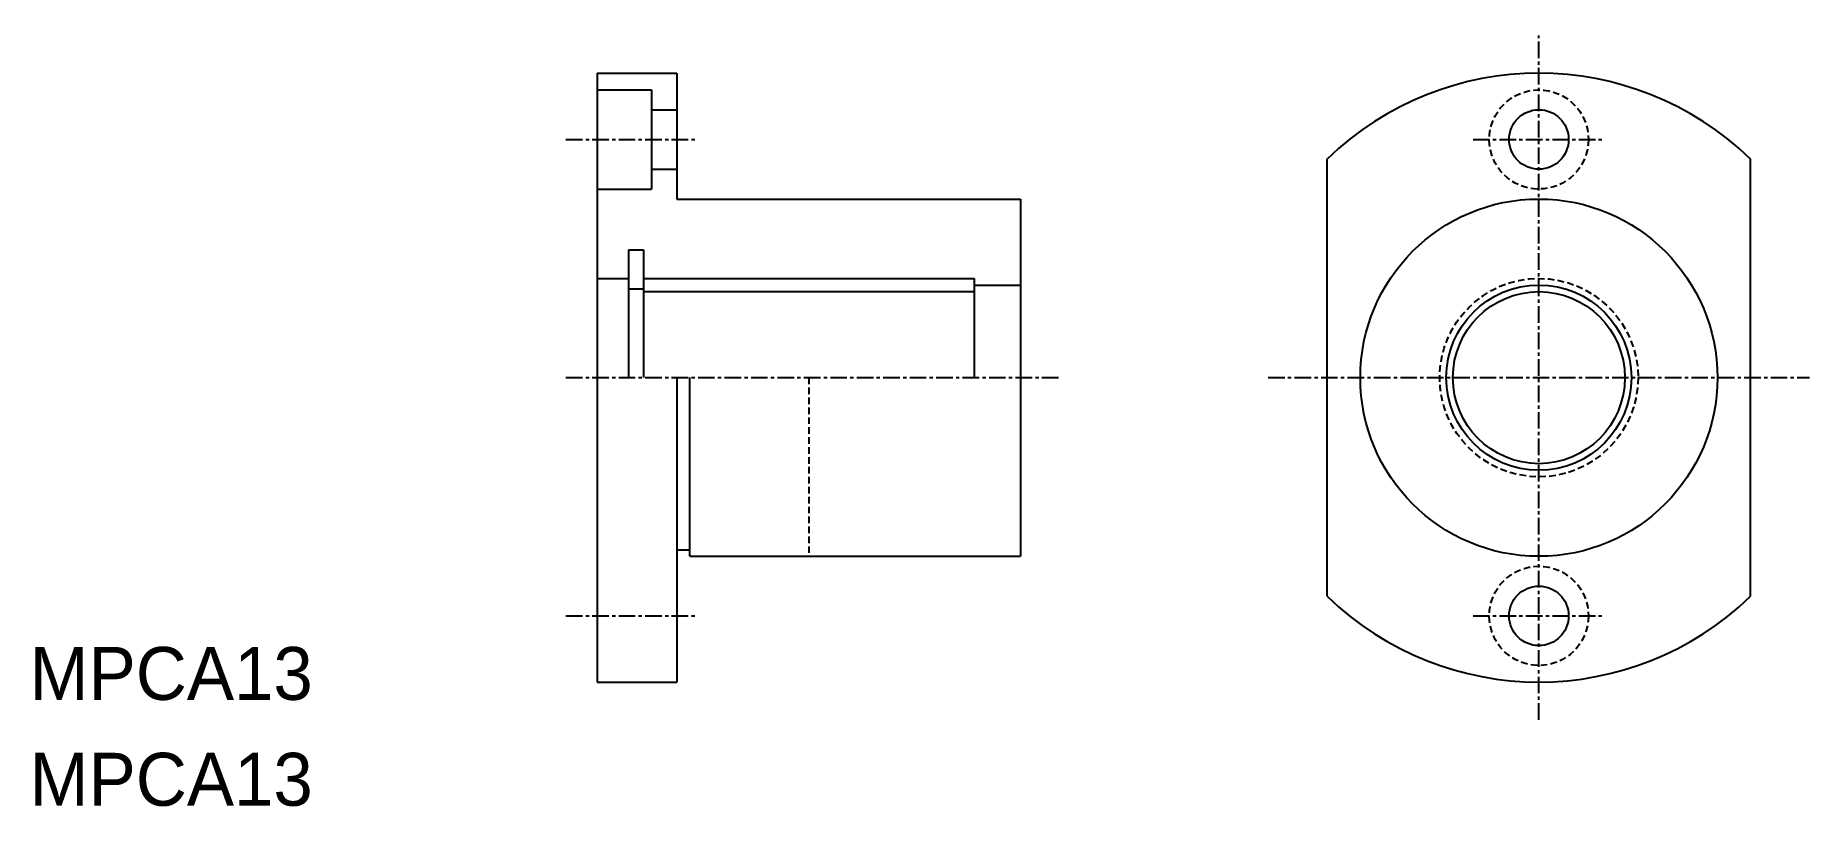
# Model space of a CAD drawing. Extents: x 10 to 145, y 10 to 68.
import ezdxf

# ---------------------------------------------------------------- set-up
doc = ezdxf.new("R2010")
doc.units = 0
doc.linetypes.add('CENTER', pattern=[2, 1.25, -0.25, 0.25, -0.25])
doc.linetypes.add('DASHED', pattern=[0.75, 0.5, -0.25])
doc.layers.get('0').update_dxf_attribs({"linetype": 'CONTINUOUS'})
doc.layers.add('CENTER', color=1, linetype='CENTER')

msp = doc.modelspace()

# ---------------------------------------------------------------- linework, layer by layer
at = {"color": 7, "linetype": 'CONTINUOUS'}
for p, q in [((52.92, 65.35), (52.92, 19.35)), ((52.92, 65.35), (58.92, 65.35)), ((58.92, 65.35), (58.92, 55.85)), ((52.92, 64.1), (57.02, 64.1)), ((57.02, 64.1), (57.02, 56.6)), ((57.02, 62.6), (58.92, 62.6)), ((57.02, 58.1), (58.92, 58.1)), ((108.11, 25.83), (108.11, 58.88)), ((140.11, 25.83), (140.11, 58.88)), ((52.92, 56.6), (57.02, 56.6)), ((58.92, 55.85), (84.92, 55.85)), ((84.92, 55.85), (84.92, 28.85)), ((55.27, 52), (55.27, 42.35)), ((55.27, 52), (56.42, 52)), ((56.42, 52), (56.42, 42.35)), ((52.92, 49.85), (55.27, 49.85)), ((56.42, 49.85), (81.42, 49.85)), ((81.42, 49.85), (81.42, 48.85)), ((55.27, 49.07), (56.42, 49.07)), ((56.42, 48.85), (81.42, 48.85)), ((81.42, 49.35), (84.92, 49.35)), ((81.42, 48.85), (81.42, 42.35)), ((58.92, 42.35), (58.92, 19.35)), ((59.92, 28.85), (59.92, 42.35)), ((58.92, 29.35), (59.92, 29.35)), ((59.92, 28.85), (84.92, 28.85)), ((52.92, 19.35), (58.92, 19.35))]:
    msp.add_line(p, q, dxfattribs=at)
at = {"color": 3, "linetype": 'DASHED'}
msp.add_line((68.92, 42.35), (68.92, 28.85), dxfattribs=at)
for centre, radius in [((124.11, 60.35), 3.75), ((124.11, 42.35), 7.5), ((124.11, 24.35), 3.75)]:
    msp.add_circle(centre, radius, dxfattribs=at)
at = {"color": 7, "linetype": 'CONTINUOUS'}
for centre, radius in [((124.11, 60.35), 2.25), ((124.11, 42.35), 13.5), ((124.11, 42.35), 7), ((124.11, 42.35), 6.5), ((124.11, 24.35), 2.25)]:
    msp.add_circle(centre, radius, dxfattribs=at)
for start, end in [(45.9208, 134.0792), (225.9208, 314.0792)]:
    msp.add_arc((124.11, 42.35), 23, start, end, dxfattribs=at)
at = {"layer": 'CENTER', "color": 1, "linetype": 'CENTER'}
for p, q in [((124.11, 16.5), (124.11, 68.21)), ((50.54, 60.35), (60.49, 60.35)), ((119.13, 60.35), (129.09, 60.35)), ((50.54, 42.35), (87.78, 42.35)), ((103.64, 42.35), (144.57, 42.35)), ((50.54, 24.35), (60.49, 24.35)), ((119.13, 24.35), (129.09, 24.35))]:
    msp.add_line(p, q, dxfattribs=at)

# ---------------------------------------------------------------- texts
at = {"color": 7, "linetype": 'CONTINUOUS'}
for p in [(10, 18), (10, 10)]:
    msp.add_text('MPCA13', height=4, dxfattribs=at).set_placement(p)

doc.saveas('drawing.dxf')
